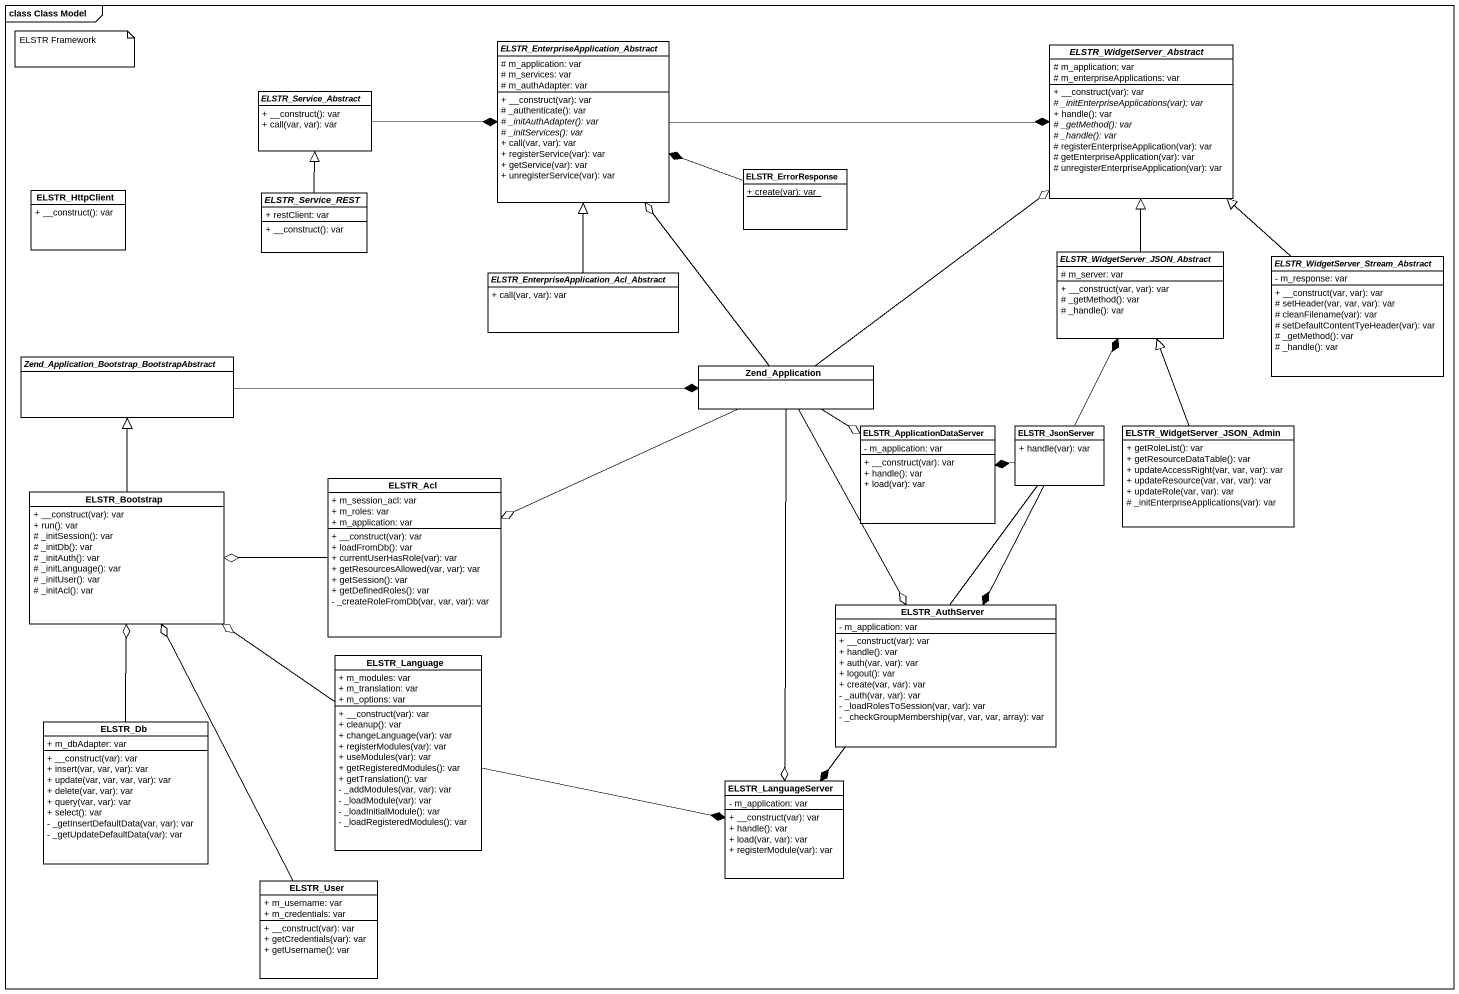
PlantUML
@startuml
mainframe class Class Model
hide circle
hide empty members
skinparam classAttributeIconSize 0
abstract class "ELSTR_EnterpriseApplication_Abstract" as ELSTR_EnterpriseApplication {
  # m_application: var
  # m_services: var
  # m_authAdapter: var
  + __construct(var): var
  # _authenticate(): var
  {abstract} # _initAuthAdapter(): var
  {abstract} # _initServices(): var
  + call(var, var): var
  + registerService(var): var
  + getService(var): var
  + unregisterService(var): var
}
abstract class ELSTR_WidgetServer_Abstract {
  # m_application: var
  # m_enterpriseApplications: var
  + __construct(var): var
  {abstract} # _initEnterpriseApplications(var): var
  + handle(): var
  {abstract} # _getMethod(): var
  {abstract} # _handle(): var
  # registerEnterpriseApplication(var): var
  # getEnterpriseApplication(var): var
  # unregisterEnterpriseApplication(var): var
}
abstract class ELSTR_Service_Abstract {
  + __construct(): var
  + call(var, var): var
}
class ELSTR_ErrorResponse {
  {static} + create(var): var
}
class ELSTR_HttpClient {
  + __construct(): var
}
abstract class ELSTR_Service_REST {
  + restClient: var
  + __construct(): var
}
abstract class "ELSTR_WidgetServer_JSON_Abstract" as ELSTR_WidgetServer_JSON {
  # m_server: var
  + __construct(var, var): var
  # _getMethod(): var
  # _handle(): var
}
abstract class "ELSTR_WidgetServer_Stream_Abstract" as ELSTR_WidgetServer_Stream {
  - m_response: var
  + __construct(var, var): var
  # setHeader(var, var, var): var
  # cleanFilename(var): var
  # setDefaultContentTyeHeader(var): var
  # _getMethod(): var
  # _handle(): var
}
abstract class "ELSTR_EnterpriseApplication_Acl_Abstract" as ELSTR_EnterpriseApplication_2 {
  + call(var, var): var
}
abstract class "Zend_Application_Bootstrap_BootstrapAbstract" as Zend_Application_Bootstrap
class Zend_Application
class ELSTR_ApplicationDataServer {
  - m_application: var
  + __construct(var): var
  + handle(): var
  + load(var): var
}
class ELSTR_JsonServer {
  + handle(var): var
}
class "ELSTR_WidgetServer_JSON_Admin" as ELSTR_WidgetServer_JSON_2 {
  + getRoleList(): var
  + getResourceDataTable(): var
  + updateAccessRight(var, var, var): var
  + updateResource(var, var, var): var
  + updateRole(var, var): var
  # _initEnterpriseApplications(var): var
}
class ELSTR_Bootstrap {
  + __construct(var): var
  + run(): var
  # _initSession(): var
  # _initDb(): var
  # _initAuth(): var
  # _initLanguage(): var
  # _initUser(): var
  # _initAcl(): var
}
class ELSTR_Acl {
  + m_session_acl: var
  + m_roles: var
  + m_application: var
  + __construct(var): var
  + loadFromDb(): var
  + currentUserHasRole(var): var
  + getResourcesAllowed(var, var): var
  + getSession(): var
  + getDefinedRoles(): var
  - _createRoleFromDb(var, var, var): var
}
class ELSTR_AuthServer {
  - m_application: var
  + __construct(var): var
  + handle(): var
  + auth(var, var): var
  + logout(): var
  + create(var, var): var
  - _auth(var, var): var
  - _loadRolesToSession(var, var): var
  - _checkGroupMembership(var, var, var, array): var
}
class ELSTR_Language {
  + m_modules: var
  + m_translation: var
  + m_options: var
  + __construct(var): var
  + cleanup(): var
  + changeLanguage(var): var
  + registerModules(var): var
  + useModules(var): var
  + getRegisteredModules(): var
  + getTranslation(): var
  - _addModules(var, var): var
  - _loadModule(var): var
  - _loadInitialModule(): var
  - _loadRegisteredModules(): var
}
class ELSTR_Db {
  + m_dbAdapter: var
  + __construct(var): var
  + insert(var, var, var): var
  + update(var, var, var, var): var
  + delete(var, var): var
  + query(var, var): var
  + select(): var
  - _getInsertDefaultData(var, var): var
  - _getUpdateDefaultData(var): var
}
class ELSTR_LanguageServer {
  - m_application: var
  + __construct(var): var
  + handle(): var
  + load(var, var): var
  + registerModule(var): var
}
class ELSTR_User {
  + m_username: var
  + m_credentials: var
  + __construct(var): var
  + getCredentials(var): var
  + getUsername(): var
}
ELSTR_EnterpriseApplication -right-* ELSTR_WidgetServer_Abstract
ELSTR_Service_Abstract -right-* ELSTR_EnterpriseApplication
ELSTR_ErrorResponse -left-* ELSTR_EnterpriseApplication
ELSTR_Service_REST -up-|> ELSTR_Service_Abstract
ELSTR_WidgetServer_JSON -up-|> ELSTR_WidgetServer_Abstract
ELSTR_WidgetServer_Stream -up-|> ELSTR_WidgetServer_Abstract
ELSTR_EnterpriseApplication_2 -up-|> ELSTR_EnterpriseApplication
Zend_Application_Bootstrap -right-* Zend_Application
Zend_Application -up-o ELSTR_EnterpriseApplication
Zend_Application -up-o ELSTR_WidgetServer_Abstract
Zend_Application --o ELSTR_ApplicationDataServer
Zend_Application -left-o ELSTR_Acl
Zend_Application --o ELSTR_AuthServer
Zend_Application --o ELSTR_LanguageServer
ELSTR_JsonServer -up-* ELSTR_WidgetServer_JSON
ELSTR_JsonServer -left-* ELSTR_ApplicationDataServer
ELSTR_JsonServer --* ELSTR_AuthServer
ELSTR_JsonServer --* ELSTR_LanguageServer
ELSTR_WidgetServer_JSON_2 -up-|> ELSTR_WidgetServer_JSON
ELSTR_Bootstrap -up-|> Zend_Application_Bootstrap
ELSTR_Acl -left-o ELSTR_Bootstrap
ELSTR_Language -up-o ELSTR_Bootstrap
ELSTR_Language -right-* ELSTR_LanguageServer
ELSTR_Db -up-o ELSTR_Bootstrap
ELSTR_User -up-o ELSTR_Bootstrap
note as N1
  ELSTR Framework
end note
@enduml
